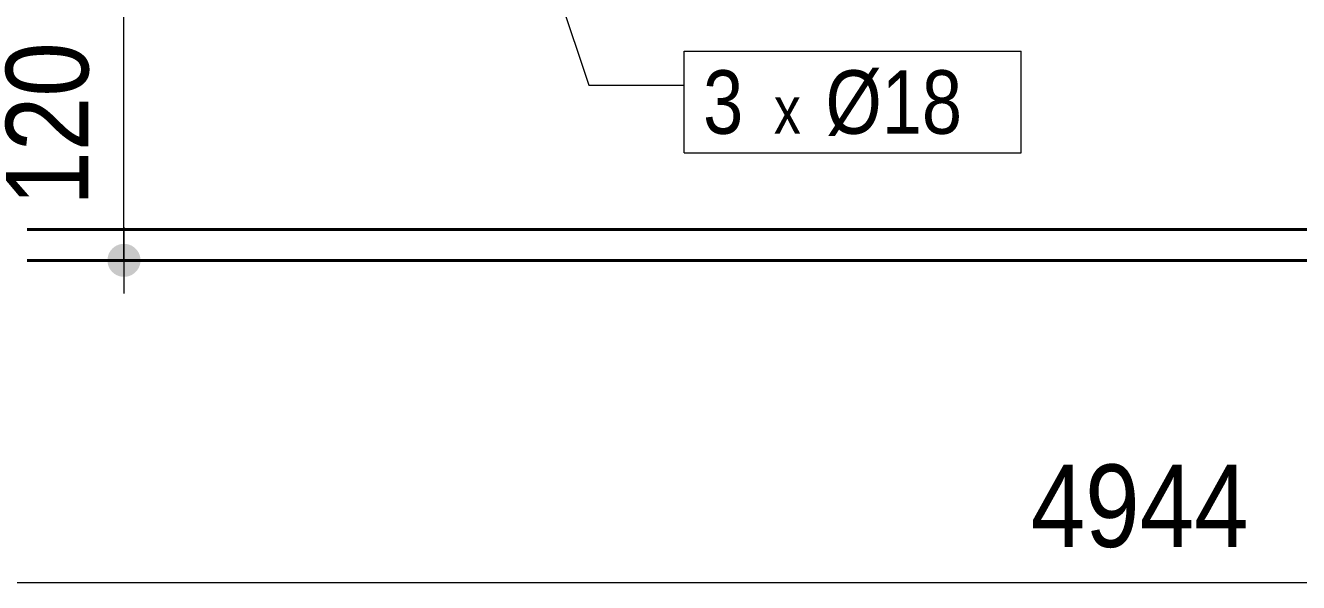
# Model space of a CAD drawing. Header units: millimetres. Extents: x 2 to 287, y 5 to 195.
# Drawn here: x 104.58 to 144.67, y 118.12 to 135.67 of the extents above; entities that cross this region are included whole.
import ezdxf

# ---------------------------------------------------------------- set-up
doc = ezdxf.new("R2010")
doc.units = ezdxf.units.MM
for name, color, linetype, lineweight in [('Cotation', 7, 'Continuous', 0), ('Désignation boulon', 3, 'Continuous', 0), ('Piece', 2, 'Continuous', 0)]:
    doc.layers.add(name, color=color, linetype=linetype, lineweight=lineweight)
doc.styles.add('ARIAL', font='ARIAL.TTF')
doc.styles.add('COMIC_SANS_MS', font='COMIC.TTF')

# ---------------------------------------------------------------- blocks, each defined once
blk = doc.blocks.new('*A11')
at = {"layer": 'Piece', "color": 2, "linetype": 'Continuous', "lineweight": 40}
for p, q in [((177.561971, 129.247878), (104.627139, 129.247878)), ((104.627139, 128.270955), (177.561971, 128.270955))]:
    blk.add_line(p, q, dxfattribs=at)
blk = doc.blocks.new('*A41')
at = {"layer": 'Cotation'}
blk.add_hatch(color=256, dxfattribs=at).paths.add_polyline_path([(107.654, 127.752), (107.629, 127.753), (107.604, 127.757), (107.579, 127.761), (107.554, 127.767), (107.529, 127.773), (107.505, 127.781), (107.481, 127.791), (107.458, 127.801), (107.435, 127.812), (107.413, 127.825), (107.391, 127.839), (107.37, 127.853), (107.35, 127.869), (107.331, 127.886), (107.312, 127.903), (107.295, 127.922), (107.278, 127.941), (107.262, 127.961), (107.248, 127.982), (107.234, 128.004), (107.221, 128.026), (107.21, 128.049), (107.2, 128.072), (107.19, 128.096), (107.182, 128.12), (107.176, 128.145), (107.17, 128.17), (107.166, 128.195), (107.163, 128.22), (107.161, 128.245), (107.16, 128.271), (107.161, 128.296), (107.163, 128.322), (107.166, 128.347), (107.17, 128.372), (107.176, 128.397), (107.182, 128.422), (107.19, 128.446), (107.2, 128.47), (107.21, 128.493), (107.221, 128.516), (107.234, 128.538), (107.248, 128.56), (107.262, 128.581), (107.278, 128.601), (107.295, 128.62), (107.312, 128.639), (107.331, 128.656), (107.35, 128.673), (107.37, 128.689), (107.391, 128.703), (107.413, 128.717), (107.435, 128.73), (107.458, 128.741), (107.481, 128.751), (107.505, 128.761), (107.529, 128.769), (107.554, 128.775), (107.579, 128.781), (107.604, 128.785), (107.629, 128.788), (107.654, 128.79), (107.68, 128.791), (107.706, 128.79), (107.731, 128.788), (107.756, 128.785), (107.781, 128.781), (107.806, 128.775), (107.831, 128.769), (107.855, 128.761), (107.879, 128.751), (107.902, 128.741), (107.925, 128.73), (107.947, 128.717), (107.969, 128.703), (107.99, 128.689), (108.01, 128.673), (108.029, 128.656), (108.048, 128.639), (108.065, 128.62), (108.082, 128.601), (108.098, 128.581), (108.112, 128.56), (108.126, 128.538), (108.139, 128.516), (108.15, 128.493), (108.16, 128.47), (108.17, 128.446), (108.178, 128.422), (108.184, 128.397), (108.19, 128.372), (108.194, 128.347), (108.197, 128.322), (108.199, 128.296), (108.2, 128.271), (108.199, 128.245), (108.197, 128.22), (108.194, 128.195), (108.19, 128.17), (108.184, 128.145), (108.178, 128.12), (108.17, 128.096), (108.16, 128.072), (108.15, 128.049), (108.139, 128.026), (108.126, 128.004), (108.112, 127.982), (108.098, 127.961), (108.082, 127.941), (108.065, 127.922), (108.048, 127.903), (108.029, 127.886), (108.01, 127.869), (107.99, 127.853), (107.969, 127.839), (107.947, 127.825), (107.925, 127.812), (107.902, 127.801), (107.879, 127.791), (107.855, 127.781), (107.831, 127.773), (107.806, 127.767), (107.781, 127.761), (107.756, 127.757), (107.731, 127.753), (107.706, 127.752), (107.68, 127.751)], flags=17)
at = {"layer": 'Cotation', "linetype": 'Continuous', "lineweight": 0}
for p, q in [((107.68, 128.271), (107.68, 137.502)), ((107.68, 129.311), (107.68, 127.231)), ((120.078, 128.271), (105.26, 128.271)), ((106.64, 128.271), (108.72, 128.271)), ((107.68, 128.271), (107.68, 127.231))]:
    blk.add_line(p, q, dxfattribs=at)
at = {"layer": 'Cotation'}
blk.add_point((107.68, 128.271), dxfattribs=at)
at = {"layer": 'Cotation', "style": 'ARIAL', "width": 0.85}
blk.add_text('120', height=2.6, rotation=90.0002, dxfattribs=at).set_placement((106.56, 129.994))
blk = doc.blocks.new('*A46')
at = {"layer": 'Cotation', "linetype": 'Continuous', "lineweight": 0}
blk.add_line((31.065, 118.117), (249.123, 118.117), dxfattribs=at)
at = {"layer": 'Cotation', "style": 'ARIAL', "width": 0.85}
blk.add_text('4944', height=2.6, dxfattribs=at).set_placement((136.237, 119.237))
blk = doc.blocks.new('*A63')
at = {"layer": 'Désignation boulon', "linetype": 'Continuous', "lineweight": 0}
for p, q in [((121.077633, 137.501725), (122.320233, 133.792458)), ((125.320233, 134.859125), (135.935858, 134.859125)), ((125.320233, 131.659125), (125.320233, 134.859125)), ((135.935858, 131.659125), (135.935858, 134.859125)), ((122.320233, 133.792458), (125.320233, 133.792458)), ((125.320233, 131.659125), (135.935858, 131.659125))]:
    blk.add_line(p, q, dxfattribs=at)
at = {"layer": 'Désignation boulon', "style": 'COMIC_SANS_MS', "width": 0.85}
for s, height, p in [('Ø18', 2, (129.778826, 132.259125)), ('3', 2, (125.920233, 132.259125)), ('x', 1.5, (128.148162, 132.259125))]:
    blk.add_text(s, height=height, dxfattribs=at).set_placement(p)

msp = doc.modelspace()

# ---------------------------------------------------------------- block references
at = {"lineweight": 0}
for name in ['*A11', '*A41', '*A63', '*A46']:
    msp.add_blockref(name, (0, 0), dxfattribs=at)

doc.saveas('drawing.dxf')
